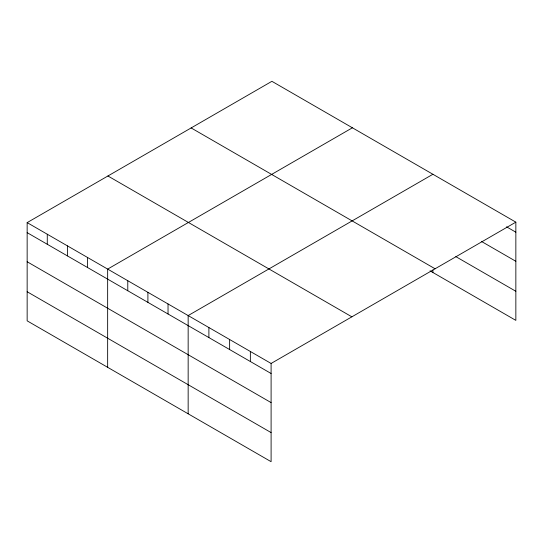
<?xml version="1.0" encoding="UTF-8"?>
<svg xmlns="http://www.w3.org/2000/svg" width="543" height="543" viewBox="0 0 543 543"><rect width="100%" height="100%" fill="white"/><g stroke="black" fill="none" stroke-linecap="round" stroke-linejoin="round"><path stroke-width="0.81" d="M430.036 270.835L515.85 320.384L515.85 222.155L271.9 81.314L27.15 222.616L27.15 320.845L271.1 461.686L271.1 363.457L27.15 222.616M352.407 127.788L107.65 269.097L107.65 367.326M432.907 174.269L188.156 315.571L188.156 413.8M271.1 363.457L515.85 222.155M506.558 226.825L515.85 232.187M481.526 241.479L515.85 261.292M455.787 256.601L515.85 291.279M191.136 127.944L435.079 268.785M107.921 175.986L351.864 316.827M27.15 232.655L271.1 373.496M27.15 261.753L271.1 402.601M27.15 291.74L271.1 432.588M432.907 270L432.907 272.498M250.364 351.491L250.364 361.523M229.628 339.518L229.628 349.549M208.892 327.544L208.892 337.583M168.031 303.951L168.031 313.99M147.906 292.331L147.906 302.37M127.781 280.717L127.781 290.749M87.525 257.477L87.525 267.509M67.4 245.857L67.4 255.889M47.275 234.237L47.275 244.269"/></g></svg>
